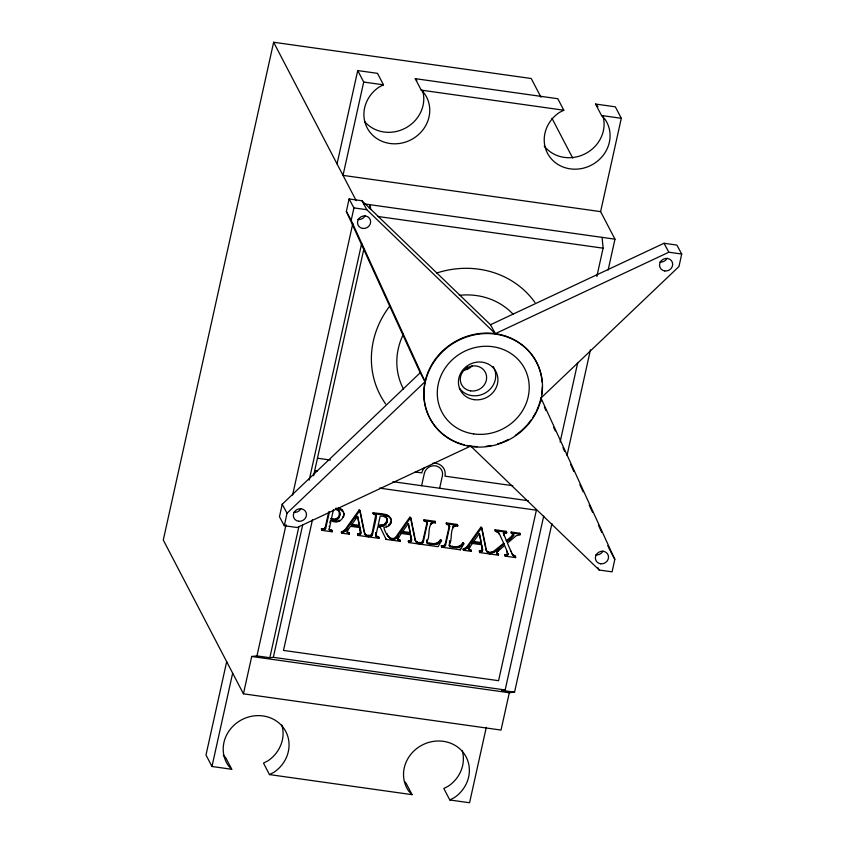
<?xml version="1.0" encoding="UTF-8"?>
<svg xmlns="http://www.w3.org/2000/svg" width="845" height="845" viewBox="0 0 845 845"><rect width="100%" height="100%" fill="white"/><g stroke="black" fill="none" stroke-linecap="round" stroke-linejoin="round"><path stroke-width="1.27" d="M507.549 553.602L506.926 551.13L508.025 554.51L506.915 555.503L505.342 555.503L504.866 554.595L506.451 554.605L507.549 553.602L508.025 554.51M360.361 532.783L359.452 526.72C360.297 528.938 362.843 535.55 358.048 534.769L357.583 533.86L359.632 533.67L360.361 532.783L360.826 533.681M418.338 543.25L415.74 541.244L417.874 542.353L418.201 543.895L408.653 542.543L408.325 541.011C412.223 541.909 411.135 537.177 410.448 535.054M408.325 541.011L408.8 541.909C413.289 542.786 411.135 536.966 410.681 534.758L401.312 533.448L400.847 532.54M489.361 553.253L486.752 551.236L488.885 552.345L489.213 553.887L479.675 552.545L479.347 551.003C483.234 551.912 482.146 547.169 481.46 545.046M479.347 551.003L479.812 551.901C484.312 552.788 482.146 546.958 481.692 544.761L472.323 543.441L471.859 542.543M414.568 537.938L415.571 540.916L410.923 518.217L410.3 518.133L397.53 536.163C392.429 545.405 384.602 532.73 383.926 527.333C387.76 527.417 391.848 524.428 391.298 520.277C389.524 512.345 379.014 514.204 373.194 512.619L373.522 514.161L376.331 515.334L376.226 518.143L372.423 534.864L370.902 536.332L368.631 536.258L368.156 535.35L370.437 535.424L371.958 533.966L375.867 514.436L376.331 515.334M328.747 511.922L325.219 527.386L323.719 528.854L321.438 528.78L321.765 530.322L332.127 531.78L332.275 531.135L329.465 529.963L329.296 528.959L331.082 520.34C340.556 527.122 350.274 511.035 338.211 507.866L343.461 512.186M339.331 514.869L339.31 511.964L337.926 509.757C343.038 514.14 337.482 523.118 331.293 519.358L330.828 518.46C334.071 520.193 338.687 518.798 339.331 514.869L339.796 515.777M386.514 518.091L385.415 516.485C390.496 520.995 384.306 528.252 378.623 525.939C377.715 523.879 383.852 526.319 385.035 523.731C386.598 522.337 387.232 519.981 386.503 518.017M376.183 536.533L375.814 532.825L376.183 536.533L378.993 537.716L378.845 538.349L368.483 536.892L368.156 535.35M419.014 542.511L419.479 543.409L421.761 543.483L423.282 542.015L427.359 523.509L425.986 520.9L426.725 521.597L426.619 524.407L422.817 541.106L421.296 542.585L419.014 542.511L419.342 544.053L438.069 546.683L441.544 540.642L440.52 539.532C437.995 544.877 431.732 543.842 427.084 542.596L426.693 539.966L427.559 543.504C432.196 544.75 438.46 545.775 440.984 540.43L440.52 539.532M441.333 545.648L441.798 546.557L444.079 546.63L445.6 545.152L449.667 526.646L448.304 524.048L449.044 524.734L448.927 527.544L445.135 544.254L443.604 545.722L441.333 545.648L441.66 547.19L460.388 549.831L463.863 543.779L462.828 542.67C460.314 548.014 454.04 546.99 449.403 545.743L448.864 545.11M448.769 524.946L446.699 524.46L446.371 522.918L457.325 524.46L457.652 526.002C448.748 524.629 452.962 539.712 449.487 544.011L449.878 546.641C454.515 547.887 460.778 548.923 463.303 543.578L462.828 542.67M420.208 372.761L282.198 504.275L279.463 516.76L284.3 525.706L297.176 527.523L470.697 446.065L599.211 570.026L612.086 571.843L614.822 559.358L540.969 398.027L678.979 266.513L681.714 254.028L676.877 245.082L664.001 243.275L490.48 324.733L361.966 200.761L349.091 198.945L346.355 211.44L420.208 372.761L425.046 381.708L287.036 513.221L284.3 525.706M425.046 381.708L351.193 220.376L353.928 207.891L349.091 198.945M540.99 97.228L531.23 78.511L273.632 42.25L163.286 540.029L243.434 693.819L501.032 730.069L509.303 692.742L514.552 692.161L551.922 523.583M226.682 661.677L205.99 755.018L211.968 766.489L231.741 769.277L225.763 757.796L223.312 755.219M337.039 163.898L357.731 70.568L377.504 73.346L383.482 84.827L378.94 87.162A33.473 30.864 -27.5 0 0 369.191 131.165A33.473 30.864 -27.5 0 0 414.726 137.577A33.473 30.864 -27.5 0 0 424.475 93.573L421.222 90.14L415.244 78.659L557.816 98.728L563.795 110.209L559.263 112.543A33.473 30.864 -27.5 0 0 549.503 156.547A33.473 30.864 -27.5 0 0 595.038 162.958A33.473 30.864 -27.5 0 0 604.798 118.955L601.534 115.522L595.556 104.041L615.329 106.829L621.307 118.3L600.615 211.63L614.97 239.177L608.125 270.062M211.968 766.489L232.66 673.159M357.731 70.568L363.709 82.039L343.017 175.38L600.615 211.63M243.434 693.819L251.704 656.48L256.954 655.9L269.83 657.716L273.326 657.326L505.162 689.964L543.694 516.168M256.954 655.9L286.054 524.639M292.613 495.043L352.809 223.513M269.83 657.716L298.929 526.456M309.196 480.129L361.692 243.339M369.402 208.599L370.258 204.733L370.701 209.539M273.326 657.326L302.721 524.724M313.569 475.809L363.868 248.926M312.481 519.664L283.497 650.418L498.582 680.69L536.385 510.2L379.627 488.135M321.765 530.322L321.438 528.78M329.497 511.574L325.695 528.283L324.184 529.752L321.913 529.678M329.856 522.844L330.353 520.573M331.293 519.358L333.448 509.641M329.465 529.963L328.99 529.054L331.8 530.237L332.127 531.78M363.815 530.797L364.829 533.765L360.171 511.077L359.083 510.084L344.781 530.079L341.296 532.234L341.76 533.132L349.376 534.209L349.048 532.667L346.894 531.822L349.524 533.565M341.76 533.132L341.433 531.589M349.048 532.667L349.376 534.209M357.583 533.86L357.91 535.403L367.448 536.744L367.121 535.212L364.987 534.093L367.596 536.11M357.91 535.403L358.048 534.769M368.483 536.892L368.631 536.258M373.522 514.161L373.194 512.619M376.289 533.723L377.789 526.931L380.324 527.291M375.708 535.635L378.518 536.807L378.845 538.349M397.646 538.962L399.801 539.807L400.129 541.349L386.091 539.374L385.626 538.466M400.129 541.349L399.801 539.807M408.653 542.543L408.8 541.909M421.613 485.706L424.37 473.263A9.369 8.64 -27.5 0 1 435.323 465.817A9.369 8.64 -27.5 0 1 442.4 475.798L439.643 488.241M417.874 542.353L418.201 543.895M426.45 521.809L424.38 521.323L424.053 519.781L435.006 521.323L435.333 522.865C426.429 521.492 430.644 536.575 427.169 540.874M419.342 544.053L419.479 543.409M424.38 521.323L424.053 519.781M466.789 369.202L467.359 366.635M435.006 521.323L435.333 522.865M441.66 547.19L441.798 546.557M446.699 524.46L446.371 522.918M449.551 540.663L449.487 544.011M457.652 526.002L457.325 524.46M485.579 547.94L486.593 550.908L481.935 528.209L480.847 527.217L466.546 547.211L463.06 549.366L463.525 550.275L471.14 551.341L470.813 549.799L468.658 548.954M463.525 550.275L463.197 548.732M470.813 549.799L471.14 551.341M479.675 552.545L479.812 551.901M488.885 552.345L489.213 553.887M489.561 552.44L490.037 553.348L494.061 552.292L504.106 544.127L503.641 543.229L493.586 551.394L489.561 552.44L489.424 553.084L489.889 553.982L498.476 555.186L498.149 553.655L496.395 552.979L498.613 554.552M504.264 535.846L503.821 533.871L506.599 532.889L506.271 531.347L495.085 529.773L495.413 531.315L498.339 532.656L499.543 534.198L497.863 531.758L498.339 532.656M489.889 553.982L490.037 553.348M495.413 531.315L495.085 529.773M498.149 553.655L498.476 555.186M506.271 531.347L506.599 532.889M504.866 554.595L505.194 556.137L515.577 557.594L515.249 556.052L512.799 554.785L511.785 553.2L513.274 555.683L515.725 556.961M505.194 556.137L505.342 555.503M510.94 551.31L507.412 543.103L516.337 535.688L520.066 534.79L520.214 534.146L519.738 533.248L511.162 532.033L511.489 533.575L513.147 533.977L513.781 535.255L506.789 541.729L506.324 540.832L512.989 535.033L513.242 533.681L513.707 534.589M511.489 533.575L511.162 532.033M519.738 533.248L520.066 534.79M515.249 556.052L515.577 557.594M486.297 727.313L469.566 802.75L449.804 799.972L443.815 788.491L448.357 786.146A33.473 30.864 -27.5 0 0 462.152 750.413M560.119 442.051L577.769 362.452M596.845 276.421L603.108 248.176L602.094 237.36M567.037 455.37L590.433 349.851M359.928 527.618L350.559 526.298L347.39 530.882L347.369 532.72M401.312 533.448L397.794 538.846L398.111 539.86L400.276 540.705M471.288 550.708L469.133 549.863L468.806 548.849L472.323 543.441M507.391 552.038L504.623 545.458L496.902 552.218L496.871 553.876M462.236 544.888L463.398 542.87M360.171 511.077L359.547 510.982L345.256 530.977L341.908 532.498M410.923 518.217L409.825 517.224L397.055 535.265C395.059 540.737 388.098 538.719 386.957 533.839L387.433 534.748M481.935 528.209L481.312 528.125L467.021 548.12L463.673 549.63M355.132 518.302L356.527 516.337M351.393 525.104L357.699 516.253L359.706 526.277L351.393 525.104L350.928 524.206M402.146 532.244L408.452 523.393L410.459 533.417L402.146 532.244L401.681 531.347L409.994 532.519L410.459 533.417M473.158 542.247L479.464 533.396L481.47 543.409L473.158 542.247L472.693 541.339L481.006 542.511L481.47 543.409M499.543 548.532L497.694 550.116L498.17 551.024M509.556 539.944L511.299 538.445M281.839 725.031A33.473 30.864 -27.5 0 1 268.045 760.764L263.503 763.109L269.481 774.59L274.023 772.245A33.473 30.864 -27.5 0 0 283.772 728.242A33.473 30.864 -27.5 0 0 238.237 721.841A33.473 30.864 -27.5 0 0 228.488 765.834L231.741 769.277M449.804 799.972L454.335 797.627A33.473 30.864 -27.5 0 0 464.095 753.624A33.473 30.864 -27.5 0 0 418.56 747.223A33.473 30.864 -27.5 0 0 408.8 791.216L412.064 794.659L269.481 774.59M361.966 200.761L366.804 209.708L495.318 333.669L668.839 252.222L681.714 254.028M505.162 689.964L501.666 690.344L514.552 692.161M457.177 525.094L455.529 524.946L455.994 525.843M363.709 82.039L383.482 84.827M421.222 90.14L563.795 110.209M601.534 115.522L621.307 118.3M363.815 203.825L614.97 239.177M353.928 207.891L366.804 209.708M377.778 216.457L603.108 248.176M317.466 458.212L330.511 460.05M415.275 471.985L421.792 472.894A12.052 11.112 -27.5 0 1 424.591 467.517M512.788 485.706L444.977 476.157A12.052 11.112 -27.5 0 0 432.788 463.292M314.71 470.654L317.319 471.024M392.936 481.671L528.294 500.726M373.057 513.253L373.965 513.39M423.915 520.414L425.288 521.449M446.223 523.551L447.607 524.587M373.67 513.517C379.088 515.186 386.862 513.39 390.696 518.545M424.528 520.678L435.481 522.221M446.836 523.826L457.789 525.368M495.561 530.681L506.736 532.255M511.626 532.941L520.214 534.146M352.111 524.365L359.241 525.368L359.706 526.277M251.704 656.48L509.303 692.742M378.623 525.939L378.032 525.854L380.187 516.126L383.06 516.2L385.88 517.383M335.814 508.194L338.687 508.764M338.391 510.665L335.391 508.743M463.303 543.578L463.863 543.779M440.984 540.43L441.544 540.642M595.556 104.041L597.996 106.618M415.244 78.659L416.87 80.381M404.449 781.456L406.075 783.178L412.064 794.659M664.001 243.275L668.839 252.222M490.48 324.733L495.318 333.669M610.597 551.531L614.822 559.358M597.996 567.798L599.211 570.026M346.355 211.44L351.193 220.376M282.198 504.275L287.036 513.221M551.965 118.279L572.688 158.047M273.632 42.25L356.178 200.624M513.316 534.346L513.781 535.255M512.989 535.033L513.454 535.931M511.785 536.184L512.26 537.082M503.588 532.519L504.064 533.427M503.821 533.871L503.356 532.963L506.789 541.729M503.398 533.776L503.863 534.684M513.844 555.577L514.32 556.485M512.799 554.785L513.274 555.683M496.554 530.903L497.018 531.801M507.57 552.788L508.035 553.697M507.169 554.214L507.644 555.123M506.451 554.605L506.915 555.503M496.437 551.32L496.902 552.218M497.04 553.359L497.504 554.267M493.586 551.394L494.061 552.292M480.847 527.217L481.312 528.125M491.209 552.303L491.684 553.2M487.618 551.922L488.093 552.82M481.935 547.423L482.411 548.32M482.157 548.912L482.632 549.82M482.125 549.915L482.59 550.824M481.882 550.422L482.347 551.331M481.396 550.813L481.872 551.711M480.583 551.024L481.058 551.922M469.397 545.997L469.873 546.895M468.679 547.116L469.155 548.025M469.419 549.408L469.883 550.306M468.341 547.94L468.806 548.849M468.362 548.468L469.133 549.863M466.546 547.211L467.021 548.12M454.399 525.062L454.874 525.97M465.31 548.331L465.785 549.239M453.142 525.822L453.607 526.731M464.518 548.606L464.982 549.514M452.719 526.731L453.184 527.639M461.486 544.423L461.962 545.321M460.271 545.595L460.747 546.493M449.044 524.734L449.508 525.632M449.202 525.748L449.667 526.646M459.11 546.303L459.574 547.211M459.923 548.923L460.388 549.831M457.905 546.704L458.381 547.613M456.3 546.789L456.775 547.687M453.913 546.557L454.388 547.454M452.149 546.303L452.614 547.211M449.403 545.743L449.878 546.641M445.135 544.254L445.6 545.152M444.65 545.12L445.114 546.028M431.341 522.242L431.816 523.139M443.604 545.722L444.079 546.63M442.241 545.785L442.706 546.683M430.401 523.594L430.876 524.491M439.168 541.286L439.643 542.184M437.953 542.448L438.428 543.356M426.725 521.597L427.19 522.495M426.883 522.611L427.359 523.509M436.791 543.166L437.256 544.074M435.597 543.567L436.062 544.465M433.992 543.641L434.457 544.55M431.594 543.409L432.07 544.317M429.83 543.166L430.306 544.064M426.503 541.18L426.968 542.089M427.084 542.596L427.559 543.504M426.545 541.972L427.021 542.87M422.817 541.106L423.282 542.015M409.825 517.224L410.3 518.133M422.331 541.983L422.806 542.881M421.296 542.585L421.761 543.483M419.923 542.638L420.398 543.546M416.606 541.93L417.081 542.828M410.923 537.431L411.399 538.328M411.145 538.92L411.621 539.818M411.103 539.923L411.578 540.821M410.86 540.43L411.335 541.339M410.385 540.821L410.86 541.719M409.571 541.022L410.047 541.93M389.091 516.211L389.556 517.119M391.298 520.277L390.232 517.636M387.57 515.207L388.045 516.105M390.739 521.291L391.203 522.189M398.386 536.005L398.851 536.902M390.886 523.224L390.411 522.316L390.401 524.154M397.668 537.124L398.132 538.033M398.396 539.416L398.872 540.314M385.331 514.468L385.795 515.365M397.351 538.466L398.111 539.86M386.038 517.193L386.968 518.914M386.757 518.914L387.232 519.823M389.27 524.09L389.746 524.988M384.623 515.936L385.098 516.834M386.82 519.897L387.285 520.795M395.534 537.219L395.999 538.128M386.672 520.953L387.147 521.851M383.683 515.534L384.158 516.432M388.457 524.829L388.922 525.727M386.323 522.009L386.799 522.907M394.298 538.339L394.763 539.237M385.785 522.928L386.249 523.837M393.495 538.614L393.971 539.511M386.302 525.917L386.767 526.826M385.035 523.731L385.51 524.629M384.095 524.396L384.57 525.294M390.506 538.138L390.971 539.047M382.975 524.882L383.44 525.791M389.228 537.325L389.693 538.223M388.13 535.983L388.594 536.892M381.676 525.167L382.141 526.076M375.127 513.749L375.603 514.647M376.025 515.439L376.5 516.348M380.208 525.241L380.672 526.15M378.56 525.104L379.025 526.012M378.518 536.807L378.993 537.716M377.578 536.681L378.042 537.578M375.55 534.631L376.014 535.529M376.426 536.321L376.902 537.23M371.958 533.966L372.423 534.864M359.083 510.084L359.547 510.982M371.473 534.822L371.948 535.73M370.437 535.424L370.902 536.332M369.064 535.476L369.54 536.385M366.983 535.846L367.448 536.744M365.853 534.779L366.329 535.688M360.171 530.28L360.646 531.188M360.392 531.78L360.868 532.677M360.118 533.29L360.583 534.188M359.632 533.67L360.107 534.579M358.819 533.882L359.294 534.79M341.855 509.767L342.32 510.676M344.052 513.992L343.588 513.095L343.947 515.999M340.324 508.658L340.788 509.556M343.049 516.443L343.514 517.351M338.792 510.718L339.257 511.616M339.31 511.964L339.785 512.862M347.633 528.854L348.108 529.762M339.489 513.39L339.965 514.288M336.775 509.102L337.239 510M346.915 529.984L347.39 530.882M347.654 532.265L348.119 533.174M338.549 516.823L339.014 517.731M344.781 530.079L345.256 530.977M337.937 517.615L338.412 518.513M339.236 520.108L339.711 521.016M337.187 518.281L337.651 519.179M343.545 531.199L344.021 532.096M337.831 520.488L338.306 521.397M342.753 531.473L343.218 532.371M335.476 519.105L335.951 520.013M336.278 520.615L336.743 521.523M334.567 520.499L335.042 521.397M333.68 519.21L334.145 520.119M332.444 518.957L332.919 519.855M332.708 520.108L333.173 521.006M331.8 530.237L332.275 531.135M329.096 526.245L329.571 527.153M330.87 530.1L331.346 531.009M329.719 529.752L330.184 530.649M325.219 527.386L325.695 528.283M324.755 528.252L325.23 529.15M323.719 528.854L324.184 529.752M322.346 528.907L322.822 529.804M499.078 533.29L504.106 544.127M486.118 550L487.216 552.144M415.106 540.008L416.205 542.141M364.353 532.868L365.452 535.001M379.859 526.393L386.091 539.374M510.475 550.412L512.26 554.109M540.504 398.639L541.603 401.037M544.338 407.005L545.976 410.596M553.633 427.327L555.281 430.908M562.939 447.639L564.576 451.219M570.597 464.37L573.882 471.542M579.892 484.681L583.177 491.853M589.197 505.004L592.482 512.176M598.503 525.315L601.777 532.487M607.798 545.638L609.984 550.412M479.242 533.744L481.006 542.511M408.23 523.742L409.994 532.519M357.488 516.601L359.241 525.368M481.47 527.312L485.326 546.641M410.459 517.309L414.303 536.649M359.706 510.169L363.561 529.509M464.465 444.84A60.248 55.728 -28.4 0 1 424.792 382.943A60.248 55.728 -28.4 0 1 486.361 333.088A60.248 55.728 -28.4 0 1 542.099 381.982M542.258 386.894A60.248 55.728 -28.4 0 1 541.645 394.351M540.969 398.027A60.248 55.728 -28.4 0 1 536.374 411.156M535.804 412.297A60.248 55.728 -28.4 0 1 532.572 417.831M531.093 419.976A60.248 55.728 -28.4 0 1 527.893 424.053M527.048 425.035A60.248 55.728 -28.4 0 1 515.281 435.376M508.521 439.421A60.248 55.728 -28.4 0 1 502.543 442.146M501.328 442.611A60.248 55.728 -28.4 0 1 497.62 443.868M491.251 445.463A60.248 55.728 -28.4 0 1 486.118 446.255M477.076 446.614A60.248 55.728 -28.4 0 1 466.947 445.41M493.226 366.593A20.079 18.579 -28.4 0 1 486.202 392.429A20.079 18.579 -28.4 0 1 459.426 388.225M365.103 215.739A6.697 6.19 -28.4 0 1 357.868 219.489M667.127 258.253A6.697 6.19 -28.4 0 1 659.892 262.003M602.971 551.088A6.697 6.19 -28.4 0 1 595.736 554.848M300.936 508.574A6.697 6.19 -28.4 0 1 293.711 512.334M472.45 365.579A13.383 12.348 -27.5 0 1 463.345 370.279M403.477 389.027A66.935 61.727 -27.5 0 1 403.456 334.081M459.331 295.338A66.935 61.727 -27.5 0 1 513.253 314.403M385.647 403.942A90.362 83.338 -27.5 0 1 390.168 305.563M436.633 273.041A90.362 83.338 -27.5 0 1 534.927 302.457M602.855 115.733A33.473 30.864 -27.5 0 1 585.3 153.716A33.473 30.864 -27.5 0 1 544.212 145.995M422.542 90.352A33.473 30.864 -27.5 0 1 405.537 128.039A33.473 30.864 -27.5 0 1 364.617 121.511M392.217 538.74L392.545 540.282L392.217 538.74M474.066 399.653A20.079 18.579 -28.4 0 0 496.955 373.912A20.079 18.579 -28.4 0 0 463.493 369.202A20.079 18.579 -28.4 0 0 474.066 399.653M470.94 446.509A60.248 55.728 -28.4 0 0 539.596 369.286A60.248 55.728 -28.4 0 0 439.21 355.153A60.248 55.728 -28.4 0 0 470.94 446.509M473.696 433.918A46.739 43.243 -28.4 0 0 526.974 373.997A46.739 43.243 -28.4 0 0 449.086 363.033A46.739 43.243 -28.4 0 0 473.696 433.918M362.706 228.435A6.697 6.19 -28.4 0 0 370.332 219.858A6.697 6.19 -28.4 0 0 359.178 218.285A6.697 6.19 -28.4 0 0 362.706 228.435M664.73 270.949A6.697 6.19 -28.4 0 0 672.366 262.373A6.697 6.19 -28.4 0 0 661.212 260.799A6.697 6.19 -28.4 0 0 664.73 270.949M600.573 563.784A6.697 6.19 -28.4 0 0 608.21 555.207A6.697 6.19 -28.4 0 0 597.056 553.633A6.697 6.19 -28.4 0 0 600.573 563.784M298.549 521.27A6.697 6.19 -28.4 0 0 306.175 512.693A6.697 6.19 -28.4 0 0 295.021 511.119A6.697 6.19 -28.4 0 0 298.549 521.27M470.686 390.886A13.383 12.348 -27.5 0 0 485.981 373.796A13.383 12.348 -27.5 0 0 463.673 370.649A13.383 12.348 -27.5 0 0 470.686 390.886"/></g></svg>
